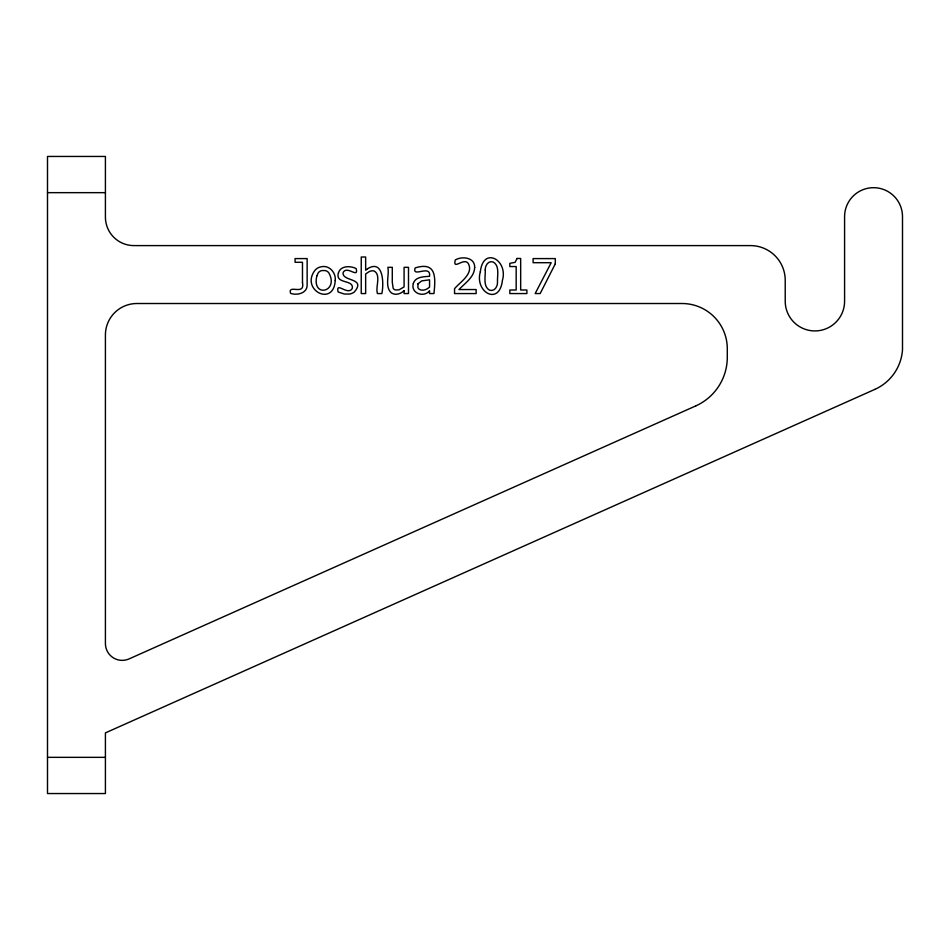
<?xml version="1.0" encoding="UTF-8"?>
<svg xmlns="http://www.w3.org/2000/svg" width="950" height="950" viewBox="0 0 950 950"><rect width="100%" height="100%" fill="white"/><g stroke="black" fill="none" stroke-linecap="round" stroke-linejoin="round"><path stroke-width="1.43" d="M47.5 192.66L105.414 192.66M47.5 757.34L105.414 757.34M480.367 271.7C474.264 292.161 499.522 306.268 502.396 280.464C508.464 260.051 483.229 245.908 480.367 271.7M485.224 269.954C485.664 276.331 482.731 286.306 489.547 290.178C494.487 291.828 497.61 286.639 497.515 282.34C497.088 275.939 500.021 265.858 493.169 261.986C488.205 260.359 485.094 265.644 485.224 269.954M302.48 282.708C305.235 296.21 287.399 283.623 290.617 293.384C297.314 295.676 307.705 293.194 307.135 284.478L307.135 258.59L295.082 258.59L295.082 262.295L302.48 262.295L302.48 282.708M335.231 280.452C333.723 307.539 299.998 289.809 315.02 270.239A10.462 10.462 0 0 1 321.017 266.819C329.175 264.753 336.122 272.591 335.231 280.452M338.426 273.006C334.911 284.501 354.136 279.086 352.248 288.444C347.914 296.186 335.362 280.737 338.141 291.994L344.316 294.025L349.315 294.049A10.011 10.011 0 0 0 354.492 291.804C366.534 277.447 341.501 281.865 343.152 272.496C346.976 265.062 358.886 279.146 356.167 268.589C350.526 265.644 340.421 265.478 338.426 273.006M316.813 276.011C311.659 298.478 339.423 291.911 328.819 272.876A5.938 5.938 0 0 0 325.149 270.56L321.907 270.56A5.985 5.985 0 0 0 318.214 272.876L316.813 276.011M413.345 283.433C410.353 293.146 423.759 298.062 429.554 290.771L429.554 293.562L433.948 293.562C435.789 276.759 436.145 261.452 415.197 267.888C411.492 278.445 431.157 263.744 429.554 276.296C423.902 276.771 415.316 276.652 413.345 283.433M474.679 267.484C474.299 277.281 465.013 283.088 458.945 289.548L476.14 289.548L476.14 293.562L454.551 293.562L454.551 288.658C460.263 281.924 474.062 273.541 468.172 263.328C463.624 257.177 452.521 270.964 455.276 259.967C462.139 255.859 475.071 257.402 474.679 267.484M417.905 283.896L417.929 287.648L418.891 289.085C422.299 291.496 426.799 289.691 429.554 287.102L429.554 279.822L421.681 280.903L417.905 283.896M517.038 258.471L515.126 262.331L509.829 263.352L509.829 266.546L516.171 266.546L516.171 289.999L509.829 289.999L509.829 293.562L526.882 293.562L526.882 289.999L520.671 289.999L520.671 258.471L517.038 258.471M555.299 263.827L540.17 293.562L535.171 293.562L551.19 262.699L533.104 262.699L533.104 258.59L555.299 258.59L555.299 263.827M367.614 268.684L365.655 270.239L365.655 257.011L361.238 257.011L361.238 293.562L365.655 293.562L365.655 273.968L369.075 271.688A7.529 7.529 0 0 1 373.956 270.928C381.508 274.764 375.191 287.28 377.447 293.562L381.864 293.562C383.788 284.893 383.931 258.721 367.614 268.684M404.082 290.652C400.876 293.882 395.568 295.616 391.471 293.004C384.382 286.663 389.536 275.334 387.873 267.33L392.291 267.33L392.291 282.269L393.134 288.135A3.396 3.396 0 0 0 395.734 289.976L398.941 289.857L404.082 286.924L404.082 267.33L408.5 267.33L408.5 293.562L404.082 293.562L404.082 290.652M695.721 405.935L129.081 658.908A16.803 16.803 0 0 1 105.414 643.554L105.414 334.97A31.457 31.457 0 0 1 136.871 303.513L682.053 303.513A45.244 45.244 0 0 1 727.296 348.769L727.296 357.236A53.319 53.319 0 0 1 695.721 405.935M874.855 389.381L105.414 732.889L105.414 793.547L47.5 793.547L47.5 156.453L105.414 156.453L105.414 217.111A28.5 28.5 0 0 0 133.914 245.599L750.512 245.599A34.711 34.711 0 0 1 785.222 280.309L785.222 301.257A29.688 29.688 0 0 0 814.898 330.933A29.688 29.688 0 0 0 844.586 301.257L844.586 216.648A28.963 28.963 0 0 1 873.537 187.684A28.963 28.963 0 0 1 902.5 216.648L902.5 349.802A46.859 46.859 0 0 1 874.855 389.381"/></g></svg>
